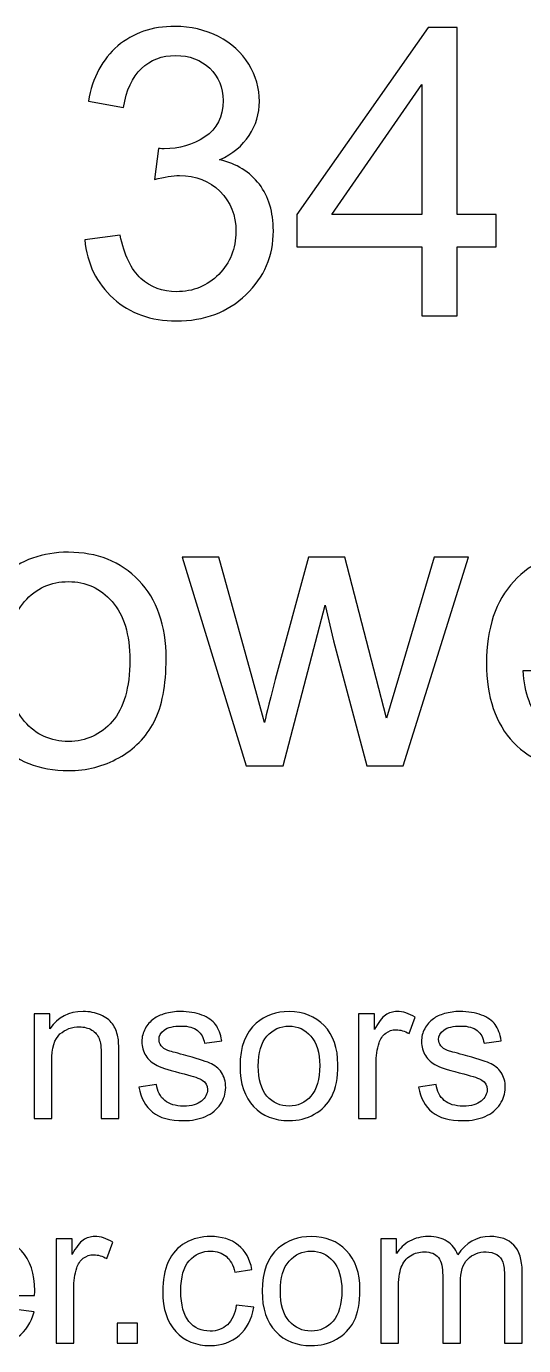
# Model space of a CAD drawing. Header units: inches. Extents: x -3.1 to 14.9, y -9.8 to 5.5.
# Drawn here: x 9.322 to 9.734, y 4.434 to 5.526 of the extents above; entities that cross this region are included whole.
import ezdxf

# ---------------------------------------------------------------- set-up
doc = ezdxf.new("R2010")
doc.units = ezdxf.units.IN
doc.header["$MEASUREMENT"] = 0
doc.layers.add('Layer 1', color=7, linetype='Continuous')

msp = doc.modelspace()

# ---------------------------------------------------------------- linework, layer by layer
at = {"layer": 'Layer 1', "color": 250}
for points, knots in [([(9.3703, 5.3493), (9.3703, 5.3493), (9.3996, 5.3532), (9.3996, 5.3532), (9.3996, 5.3532), (9.403, 5.3366), (9.4087, 5.3246), (9.4168, 5.3173), (9.4168, 5.3173), (9.4249, 5.3099), (9.4347, 5.3063), (9.4463, 5.3063), (9.4463, 5.3063), (9.4601, 5.3063), (9.4718, 5.3111), (9.4813, 5.3206), (9.4813, 5.3206), (9.4907, 5.3302), (9.4955, 5.342), (9.4955, 5.3561), (9.4955, 5.3561), (9.4955, 5.3696), (9.4911, 5.3807), (9.4823, 5.3894), (9.4823, 5.3894), (9.4735, 5.3981), (9.4623, 5.4025), (9.4488, 5.4025), (9.4488, 5.4025), (9.4432, 5.4025), (9.4363, 5.4014), (9.4281, 5.3992), (9.4281, 5.3992), (9.4281, 5.3992), (9.4314, 5.4249), (9.4314, 5.4249), (9.4314, 5.4249), (9.4333, 5.4247), (9.4349, 5.4246), (9.4361, 5.4246), (9.4361, 5.4246), (9.4485, 5.4246), (9.4598, 5.4279), (9.4698, 5.4344), (9.4698, 5.4344), (9.4798, 5.4409), (9.4848, 5.4509), (9.4848, 5.4645), (9.4848, 5.4645), (9.4848, 5.4752), (9.4811, 5.4842), (9.4738, 5.4912), (9.4738, 5.4912), (9.4665, 5.4982), (9.4571, 5.5018), (9.4456, 5.5018), (9.4456, 5.5018), (9.4343, 5.5018), (9.4248, 5.4982), (9.4172, 5.4911), (9.4172, 5.4911), (9.4096, 5.4839), (9.4047, 5.4731), (9.4025, 5.4588), (9.4025, 5.4588), (9.4025, 5.4588), (9.3733, 5.464), (9.3733, 5.464), (9.3733, 5.464), (9.3768, 5.4837), (9.385, 5.4989), (9.3976, 5.5097), (9.3976, 5.5097), (9.4104, 5.5204), (9.4261, 5.5259), (9.445, 5.5259), (9.445, 5.5259), (9.458, 5.5259), (9.47, 5.5231), (9.481, 5.5175), (9.481, 5.5175), (9.4919, 5.5119), (9.5003, 5.5043), (9.5061, 5.4946), (9.5061, 5.4946), (9.5119, 5.4849), (9.5149, 5.4747), (9.5149, 5.4638), (9.5149, 5.4638), (9.5149, 5.4536), (9.5121, 5.4442), (9.5065, 5.4357), (9.5065, 5.4357), (9.501, 5.4272), (9.4928, 5.4205), (9.482, 5.4155), (9.482, 5.4155), (9.4961, 5.4123), (9.507, 5.4055), (9.5149, 5.3952), (9.5149, 5.3952), (9.5226, 5.385), (9.5265, 5.3722), (9.5265, 5.3568), (9.5265, 5.3568), (9.5265, 5.3359), (9.519, 5.3183), (9.5038, 5.3038), (9.5038, 5.3038), (9.4886, 5.2893), (9.4694, 5.2821), (9.4461, 5.2821), (9.4461, 5.2821), (9.4252, 5.2821), (9.4078, 5.2883), (9.394, 5.3008), (9.394, 5.3008), (9.3801, 5.3132), (9.3723, 5.3294), (9.3703, 5.3493)], [0, 0, 0, 0, 0.032258, 0.032258, 0.032258, 0.032258, 0.064516, 0.064516, 0.064516, 0.064516, 0.096774, 0.096774, 0.096774, 0.096774, 0.129032, 0.129032, 0.129032, 0.129032, 0.16129, 0.16129, 0.16129, 0.16129, 0.193548, 0.193548, 0.193548, 0.193548, 0.225806, 0.225806, 0.225806, 0.225806, 0.258065, 0.258065, 0.258065, 0.258065, 0.290323, 0.290323, 0.290323, 0.290323, 0.322581, 0.322581, 0.322581, 0.322581, 0.354839, 0.354839, 0.354839, 0.354839, 0.387097, 0.387097, 0.387097, 0.387097, 0.419355, 0.419355, 0.419355, 0.419355, 0.451613, 0.451613, 0.451613, 0.451613, 0.483871, 0.483871, 0.483871, 0.483871, 0.516129, 0.516129, 0.516129, 0.516129, 0.548387, 0.548387, 0.548387, 0.548387, 0.580645, 0.580645, 0.580645, 0.580645, 0.612903, 0.612903, 0.612903, 0.612903, 0.645161, 0.645161, 0.645161, 0.645161, 0.677419, 0.677419, 0.677419, 0.677419, 0.709677, 0.709677, 0.709677, 0.709677, 0.741935, 0.741935, 0.741935, 0.741935, 0.774194, 0.774194, 0.774194, 0.774194, 0.806452, 0.806452, 0.806452, 0.806452, 0.83871, 0.83871, 0.83871, 0.83871, 0.870968, 0.870968, 0.870968, 0.870968, 0.903226, 0.903226, 0.903226, 0.903226, 0.935484, 0.935484, 0.935484, 0.935484, 1, 1, 1, 1]), ([(9.6494, 5.2863), (9.6494, 5.2863), (9.6494, 5.3434), (9.6494, 5.3434), (9.6494, 5.3434), (9.6494, 5.3434), (9.5459, 5.3434), (9.5459, 5.3434), (9.5459, 5.3434), (9.5459, 5.3434), (9.5459, 5.3703), (9.5459, 5.3703), (9.5459, 5.3703), (9.5459, 5.3703), (9.6548, 5.5249), (9.6548, 5.5249), (9.6548, 5.5249), (9.6548, 5.5249), (9.6788, 5.5249), (9.6788, 5.5249), (9.6788, 5.5249), (9.6788, 5.5249), (9.6788, 5.3703), (9.6788, 5.3703), (9.6788, 5.3703), (9.6788, 5.3703), (9.711, 5.3703), (9.711, 5.3703), (9.711, 5.3703), (9.711, 5.3703), (9.711, 5.3434), (9.711, 5.3434), (9.711, 5.3434), (9.711, 5.3434), (9.6788, 5.3434), (9.6788, 5.3434), (9.6788, 5.3434), (9.6788, 5.3434), (9.6788, 5.2863), (9.6788, 5.2863), (9.6788, 5.2863), (9.6788, 5.2863), (9.6494, 5.2863), (9.6494, 5.2863)], [0, 0, 0, 0, 0.083333, 0.083333, 0.083333, 0.083333, 0.166667, 0.166667, 0.166667, 0.166667, 0.25, 0.25, 0.25, 0.25, 0.333333, 0.333333, 0.333333, 0.333333, 0.416667, 0.416667, 0.416667, 0.416667, 0.5, 0.5, 0.5, 0.5, 0.583333, 0.583333, 0.583333, 0.583333, 0.666667, 0.666667, 0.666667, 0.666667, 0.75, 0.75, 0.75, 0.75, 0.833333, 0.833333, 0.833333, 0.833333, 1, 1, 1, 1]), ([(9.6494, 5.3703), (9.6494, 5.3703), (9.6494, 5.4778), (9.6494, 5.4778), (9.6494, 5.4778), (9.6494, 5.4778), (9.5748, 5.3703), (9.5748, 5.3703), (9.5748, 5.3703), (9.5748, 5.3703), (9.6494, 5.3703), (9.6494, 5.3703)], [0, 0, 0, 0, 0.25, 0.25, 0.25, 0.25, 0.5, 0.5, 0.5, 0.5, 1, 1, 1, 1]), ([(9.2758, 5.0003), (9.2758, 5.0323), (9.2846, 5.0561), (9.3025, 5.0714), (9.3025, 5.0714), (9.3173, 5.0842), (9.3354, 5.0907), (9.3568, 5.0907), (9.3568, 5.0907), (9.3806, 5.0907), (9.4, 5.0829), (9.4151, 5.0673), (9.4151, 5.0673), (9.4302, 5.0517), (9.4377, 5.0302), (9.4377, 5.0028), (9.4377, 5.0028), (9.4377, 4.9805), (9.4344, 4.963), (9.4277, 4.9503), (9.4277, 4.9503), (9.421, 4.9375), (9.4113, 4.9276), (9.3986, 4.9206), (9.3986, 4.9206), (9.3858, 4.9135), (9.3719, 4.91), (9.3568, 4.91), (9.3568, 4.91), (9.3326, 4.91), (9.3131, 4.9177), (9.2981, 4.9333), (9.2981, 4.9333), (9.2832, 4.9488), (9.2758, 4.9711), (9.2758, 5.0003)], [0, 0, 0, 0, 0.1, 0.1, 0.1, 0.1, 0.2, 0.2, 0.2, 0.2, 0.3, 0.3, 0.3, 0.3, 0.4, 0.4, 0.4, 0.4, 0.5, 0.5, 0.5, 0.5, 0.6, 0.6, 0.6, 0.6, 0.7, 0.7, 0.7, 0.7, 0.8, 0.8, 0.8, 0.8, 1, 1, 1, 1]), ([(9.8311, 4.9696), (9.8311, 4.9696), (9.8614, 4.9658), (9.8614, 4.9658), (9.8614, 4.9658), (9.8566, 4.9481), (9.8478, 4.9344), (9.8349, 4.9246), (9.8349, 4.9246), (9.8219, 4.9149), (9.8054, 4.91), (9.7854, 4.91), (9.7854, 4.91), (9.7601, 4.91), (9.74, 4.9178), (9.7253, 4.9333), (9.7253, 4.9333), (9.7104, 4.9489), (9.703, 4.9707), (9.703, 4.9988), (9.703, 4.9988), (9.703, 5.0279), (9.7105, 5.0505), (9.7255, 5.0666), (9.7255, 5.0666), (9.7405, 5.0826), (9.7599, 5.0907), (9.7838, 5.0907), (9.7838, 5.0907), (9.8069, 5.0907), (9.8258, 5.0828), (9.8404, 5.0671), (9.8404, 5.0671), (9.855, 5.0513), (9.8624, 5.0292), (9.8624, 5.0007), (9.8624, 5.0007), (9.8624, 4.9989), (9.8623, 4.9963), (9.8622, 4.9928), (9.8622, 4.9928), (9.8622, 4.9928), (9.7333, 4.9928), (9.7333, 4.9928), (9.7333, 4.9928), (9.7344, 4.9738), (9.7398, 4.9593), (9.7494, 4.9492), (9.7494, 4.9492), (9.7591, 4.9391), (9.7711, 4.9341), (9.7855, 4.9341), (9.7855, 4.9341), (9.7963, 4.9341), (9.8054, 4.9369), (9.813, 4.9426), (9.813, 4.9426), (9.8207, 4.9482), (9.8267, 4.9572), (9.8311, 4.9696)], [0, 0, 0, 0, 0.0625, 0.0625, 0.0625, 0.0625, 0.125, 0.125, 0.125, 0.125, 0.1875, 0.1875, 0.1875, 0.1875, 0.25, 0.25, 0.25, 0.25, 0.3125, 0.3125, 0.3125, 0.3125, 0.375, 0.375, 0.375, 0.375, 0.4375, 0.4375, 0.4375, 0.4375, 0.5, 0.5, 0.5, 0.5, 0.5625, 0.5625, 0.5625, 0.5625, 0.625, 0.625, 0.625, 0.625, 0.6875, 0.6875, 0.6875, 0.6875, 0.75, 0.75, 0.75, 0.75, 0.8125, 0.8125, 0.8125, 0.8125, 0.875, 0.875, 0.875, 0.875, 1, 1, 1, 1]), ([(9.504, 4.9139), (9.504, 4.9139), (9.4511, 5.0867), (9.4511, 5.0867), (9.4511, 5.0867), (9.4511, 5.0867), (9.4814, 5.0867), (9.4814, 5.0867), (9.4814, 5.0867), (9.4814, 5.0867), (9.5089, 4.9869), (9.5089, 4.9869), (9.5089, 4.9869), (9.5089, 4.9869), (9.5191, 4.9498), (9.5191, 4.9498), (9.5191, 4.9498), (9.5195, 4.9517), (9.5225, 4.9636), (9.528, 4.9855), (9.528, 4.9855), (9.528, 4.9855), (9.5555, 5.0867), (9.5555, 5.0867), (9.5555, 5.0867), (9.5555, 5.0867), (9.5856, 5.0867), (9.5856, 5.0867), (9.5856, 5.0867), (9.5856, 5.0867), (9.6115, 4.9865), (9.6115, 4.9865), (9.6115, 4.9865), (9.6115, 4.9865), (9.6202, 4.9534), (9.6202, 4.9534), (9.6202, 4.9534), (9.6202, 4.9534), (9.6301, 4.9868), (9.6301, 4.9868), (9.6301, 4.9868), (9.6301, 4.9868), (9.6597, 5.0867), (9.6597, 5.0867), (9.6597, 5.0867), (9.6597, 5.0867), (9.6882, 5.0867), (9.6882, 5.0867), (9.6882, 5.0867), (9.6882, 5.0867), (9.6341, 4.9139), (9.6341, 4.9139), (9.6341, 4.9139), (9.6341, 4.9139), (9.6038, 4.9139), (9.6038, 4.9139), (9.6038, 4.9139), (9.6038, 4.9139), (9.5763, 5.0174), (9.5763, 5.0174), (9.5763, 5.0174), (9.5763, 5.0174), (9.5695, 5.0469), (9.5695, 5.0469), (9.5695, 5.0469), (9.5695, 5.0469), (9.5346, 4.9139), (9.5346, 4.9139), (9.5346, 4.9139), (9.5346, 4.9139), (9.504, 4.9139), (9.504, 4.9139)], [0, 0, 0, 0, 0.052632, 0.052632, 0.052632, 0.052632, 0.105263, 0.105263, 0.105263, 0.105263, 0.157895, 0.157895, 0.157895, 0.157895, 0.210526, 0.210526, 0.210526, 0.210526, 0.263158, 0.263158, 0.263158, 0.263158, 0.315789, 0.315789, 0.315789, 0.315789, 0.368421, 0.368421, 0.368421, 0.368421, 0.421053, 0.421053, 0.421053, 0.421053, 0.473684, 0.473684, 0.473684, 0.473684, 0.526316, 0.526316, 0.526316, 0.526316, 0.578947, 0.578947, 0.578947, 0.578947, 0.631579, 0.631579, 0.631579, 0.631579, 0.684211, 0.684211, 0.684211, 0.684211, 0.736842, 0.736842, 0.736842, 0.736842, 0.789474, 0.789474, 0.789474, 0.789474, 0.842105, 0.842105, 0.842105, 0.842105, 0.894737, 0.894737, 0.894737, 0.894737, 1, 1, 1, 1]), ([(9.3059, 5.0003), (9.3059, 4.9782), (9.3107, 4.9616), (9.3204, 4.9506), (9.3204, 4.9506), (9.33, 4.9396), (9.3422, 4.9341), (9.3568, 4.9341), (9.3568, 4.9341), (9.3714, 4.9341), (9.3835, 4.9396), (9.3931, 4.9507), (9.3931, 4.9507), (9.4028, 4.9617), (9.4076, 4.9786), (9.4076, 5.0013), (9.4076, 5.0013), (9.4076, 5.0227), (9.4028, 5.0389), (9.393, 5.0499), (9.393, 5.0499), (9.3833, 5.0609), (9.3713, 5.0664), (9.3568, 5.0664), (9.3568, 5.0664), (9.3422, 5.0664), (9.33, 5.0609), (9.3204, 5.0499), (9.3204, 5.0499), (9.3107, 5.039), (9.3059, 5.0224), (9.3059, 5.0003)], [0, 0, 0, 0, 0.111111, 0.111111, 0.111111, 0.111111, 0.222222, 0.222222, 0.222222, 0.222222, 0.333333, 0.333333, 0.333333, 0.333333, 0.444444, 0.444444, 0.444444, 0.444444, 0.555556, 0.555556, 0.555556, 0.555556, 0.666667, 0.666667, 0.666667, 0.666667, 0.777778, 0.777778, 0.777778, 0.777778, 1, 1, 1, 1]), ([(9.3284, 4.6222), (9.3284, 4.6222), (9.3284, 4.7087), (9.3284, 4.7087), (9.3284, 4.7087), (9.3284, 4.7087), (9.3415, 4.7087), (9.3415, 4.7087), (9.3415, 4.7087), (9.3415, 4.7087), (9.3415, 4.6964), (9.3415, 4.6964), (9.3415, 4.6964), (9.3479, 4.7059), (9.3571, 4.7106), (9.369, 4.7106), (9.369, 4.7106), (9.3743, 4.7106), (9.379, 4.7097), (9.3834, 4.7078), (9.3834, 4.7078), (9.3878, 4.7059), (9.391, 4.7035), (9.3932, 4.7004), (9.3932, 4.7004), (9.3954, 4.6974), (9.3969, 4.6938), (9.3978, 4.6896), (9.3978, 4.6896), (9.3983, 4.6869), (9.3986, 4.6822), (9.3986, 4.6754), (9.3986, 4.6754), (9.3986, 4.6754), (9.3986, 4.6222), (9.3986, 4.6222), (9.3986, 4.6222), (9.3986, 4.6222), (9.3839, 4.6222), (9.3839, 4.6222), (9.3839, 4.6222), (9.3839, 4.6222), (9.3839, 4.6748), (9.3839, 4.6748), (9.3839, 4.6748), (9.3839, 4.6808), (9.3834, 4.6852), (9.3822, 4.6882), (9.3822, 4.6882), (9.3811, 4.6912), (9.3791, 4.6935), (9.3762, 4.6953), (9.3762, 4.6953), (9.3733, 4.697), (9.3699, 4.6979), (9.366, 4.6979), (9.366, 4.6979), (9.3597, 4.6979), (9.3544, 4.6959), (9.3498, 4.692), (9.3498, 4.692), (9.3453, 4.688), (9.343, 4.6805), (9.343, 4.6694), (9.343, 4.6694), (9.343, 4.6694), (9.343, 4.6222), (9.343, 4.6222), (9.343, 4.6222), (9.343, 4.6222), (9.3284, 4.6222), (9.3284, 4.6222)], [0, 0, 0, 0, 0.052632, 0.052632, 0.052632, 0.052632, 0.105263, 0.105263, 0.105263, 0.105263, 0.157895, 0.157895, 0.157895, 0.157895, 0.210526, 0.210526, 0.210526, 0.210526, 0.263158, 0.263158, 0.263158, 0.263158, 0.315789, 0.315789, 0.315789, 0.315789, 0.368421, 0.368421, 0.368421, 0.368421, 0.421053, 0.421053, 0.421053, 0.421053, 0.473684, 0.473684, 0.473684, 0.473684, 0.526316, 0.526316, 0.526316, 0.526316, 0.578947, 0.578947, 0.578947, 0.578947, 0.631579, 0.631579, 0.631579, 0.631579, 0.684211, 0.684211, 0.684211, 0.684211, 0.736842, 0.736842, 0.736842, 0.736842, 0.789474, 0.789474, 0.789474, 0.789474, 0.842105, 0.842105, 0.842105, 0.842105, 0.894737, 0.894737, 0.894737, 0.894737, 1, 1, 1, 1]), ([(9.4152, 4.6481), (9.4152, 4.6481), (9.4297, 4.6503), (9.4297, 4.6503), (9.4297, 4.6503), (9.4305, 4.6445), (9.4328, 4.6401), (9.4365, 4.637), (9.4365, 4.637), (9.4402, 4.6339), (9.4454, 4.6323), (9.4521, 4.6323), (9.4521, 4.6323), (9.4588, 4.6323), (9.4638, 4.6337), (9.467, 4.6364), (9.467, 4.6364), (9.4703, 4.6392), (9.4719, 4.6424), (9.4719, 4.6461), (9.4719, 4.6461), (9.4719, 4.6494), (9.4705, 4.652), (9.4676, 4.6539), (9.4676, 4.6539), (9.4656, 4.6552), (9.4606, 4.6569), (9.4526, 4.6589), (9.4526, 4.6589), (9.4419, 4.6616), (9.4344, 4.6639), (9.4303, 4.6659), (9.4303, 4.6659), (9.4262, 4.6679), (9.423, 4.6706), (9.4209, 4.6741), (9.4209, 4.6741), (9.4187, 4.6776), (9.4176, 4.6815), (9.4176, 4.6857), (9.4176, 4.6857), (9.4176, 4.6896), (9.4185, 4.6931), (9.4203, 4.6964), (9.4203, 4.6964), (9.422, 4.6997), (9.4245, 4.7024), (9.4275, 4.7046), (9.4275, 4.7046), (9.4298, 4.7063), (9.4329, 4.7077), (9.4368, 4.7089), (9.4368, 4.7089), (9.4407, 4.71), (9.445, 4.7106), (9.4495, 4.7106), (9.4495, 4.7106), (9.4562, 4.7106), (9.4622, 4.7096), (9.4673, 4.7077), (9.4673, 4.7077), (9.4725, 4.7057), (9.4762, 4.7031), (9.4787, 4.6998), (9.4787, 4.6998), (9.4811, 4.6964), (9.4828, 4.692), (9.4837, 4.6864), (9.4837, 4.6864), (9.4837, 4.6864), (9.4694, 4.6844), (9.4694, 4.6844), (9.4694, 4.6844), (9.4687, 4.6889), (9.4669, 4.6923), (9.4637, 4.6948), (9.4637, 4.6948), (9.4606, 4.6973), (9.4562, 4.6986), (9.4505, 4.6986), (9.4505, 4.6986), (9.4438, 4.6986), (9.439, 4.6975), (9.4361, 4.6952), (9.4361, 4.6952), (9.4332, 4.693), (9.4318, 4.6904), (9.4318, 4.6874), (9.4318, 4.6874), (9.4318, 4.6855), (9.4324, 4.6838), (9.4336, 4.6823), (9.4336, 4.6823), (9.4348, 4.6807), (9.4367, 4.6794), (9.4392, 4.6784), (9.4392, 4.6784), (9.4407, 4.6779), (9.445, 4.6766), (9.4522, 4.6747), (9.4522, 4.6747), (9.4625, 4.6719), (9.4697, 4.6696), (9.4738, 4.6679), (9.4738, 4.6679), (9.4779, 4.6661), (9.4812, 4.6635), (9.4835, 4.6602), (9.4835, 4.6602), (9.4858, 4.6568), (9.487, 4.6526), (9.487, 4.6476), (9.487, 4.6476), (9.487, 4.6427), (9.4855, 4.6382), (9.4827, 4.6338), (9.4827, 4.6338), (9.4799, 4.6295), (9.4757, 4.6262), (9.4704, 4.6238), (9.4704, 4.6238), (9.465, 4.6215), (9.4589, 4.6203), (9.4522, 4.6203), (9.4522, 4.6203), (9.4409, 4.6203), (9.4324, 4.6226), (9.4265, 4.6273), (9.4265, 4.6273), (9.4206, 4.632), (9.4168, 4.6389), (9.4152, 4.6481)], [0, 0, 0, 0, 0.029412, 0.029412, 0.029412, 0.029412, 0.058824, 0.058824, 0.058824, 0.058824, 0.088235, 0.088235, 0.088235, 0.088235, 0.117647, 0.117647, 0.117647, 0.117647, 0.147059, 0.147059, 0.147059, 0.147059, 0.176471, 0.176471, 0.176471, 0.176471, 0.205882, 0.205882, 0.205882, 0.205882, 0.235294, 0.235294, 0.235294, 0.235294, 0.264706, 0.264706, 0.264706, 0.264706, 0.294118, 0.294118, 0.294118, 0.294118, 0.323529, 0.323529, 0.323529, 0.323529, 0.352941, 0.352941, 0.352941, 0.352941, 0.382353, 0.382353, 0.382353, 0.382353, 0.411765, 0.411765, 0.411765, 0.411765, 0.441176, 0.441176, 0.441176, 0.441176, 0.470588, 0.470588, 0.470588, 0.470588, 0.5, 0.5, 0.5, 0.5, 0.529412, 0.529412, 0.529412, 0.529412, 0.558824, 0.558824, 0.558824, 0.558824, 0.588235, 0.588235, 0.588235, 0.588235, 0.617647, 0.617647, 0.617647, 0.617647, 0.647059, 0.647059, 0.647059, 0.647059, 0.676471, 0.676471, 0.676471, 0.676471, 0.705882, 0.705882, 0.705882, 0.705882, 0.735294, 0.735294, 0.735294, 0.735294, 0.764706, 0.764706, 0.764706, 0.764706, 0.794118, 0.794118, 0.794118, 0.794118, 0.823529, 0.823529, 0.823529, 0.823529, 0.852941, 0.852941, 0.852941, 0.852941, 0.882353, 0.882353, 0.882353, 0.882353, 0.911765, 0.911765, 0.911765, 0.911765, 0.941176, 0.941176, 0.941176, 0.941176, 1, 1, 1, 1]), ([(9.4989, 4.6655), (9.4989, 4.6815), (9.5034, 4.6933), (9.5123, 4.701), (9.5123, 4.701), (9.5197, 4.7074), (9.5288, 4.7106), (9.5395, 4.7106), (9.5395, 4.7106), (9.5514, 4.7106), (9.5611, 4.7067), (9.5686, 4.6989), (9.5686, 4.6989), (9.5762, 4.6912), (9.5799, 4.6804), (9.5799, 4.6667), (9.5799, 4.6667), (9.5799, 4.6556), (9.5782, 4.6468), (9.5749, 4.6404), (9.5749, 4.6404), (9.5716, 4.6341), (9.5667, 4.6291), (9.5604, 4.6256), (9.5604, 4.6256), (9.554, 4.6221), (9.547, 4.6203), (9.5395, 4.6203), (9.5395, 4.6203), (9.5274, 4.6203), (9.5176, 4.6242), (9.5101, 4.6319), (9.5101, 4.6319), (9.5027, 4.6397), (9.4989, 4.6509), (9.4989, 4.6655)], [0, 0, 0, 0, 0.1, 0.1, 0.1, 0.1, 0.2, 0.2, 0.2, 0.2, 0.3, 0.3, 0.3, 0.3, 0.4, 0.4, 0.4, 0.4, 0.5, 0.5, 0.5, 0.5, 0.6, 0.6, 0.6, 0.6, 0.7, 0.7, 0.7, 0.7, 0.8, 0.8, 0.8, 0.8, 1, 1, 1, 1]), ([(9.5969, 4.6222), (9.5969, 4.6222), (9.5969, 4.7087), (9.5969, 4.7087), (9.5969, 4.7087), (9.5969, 4.7087), (9.6101, 4.7087), (9.6101, 4.7087), (9.6101, 4.7087), (9.6101, 4.7087), (9.6101, 4.6956), (9.6101, 4.6956), (9.6101, 4.6956), (9.6135, 4.7017), (9.6166, 4.7057), (9.6194, 4.7077), (9.6194, 4.7077), (9.6223, 4.7096), (9.6254, 4.7106), (9.6288, 4.7106), (9.6288, 4.7106), (9.6338, 4.7106), (9.6388, 4.709), (9.6439, 4.7059), (9.6439, 4.7059), (9.6439, 4.7059), (9.6388, 4.6923), (9.6388, 4.6923), (9.6388, 4.6923), (9.6353, 4.6944), (9.6317, 4.6955), (9.6281, 4.6955), (9.6281, 4.6955), (9.6249, 4.6955), (9.622, 4.6945), (9.6195, 4.6926), (9.6195, 4.6926), (9.6169, 4.6907), (9.6151, 4.688), (9.614, 4.6846), (9.614, 4.6846), (9.6124, 4.6794), (9.6116, 4.6737), (9.6116, 4.6675), (9.6116, 4.6675), (9.6116, 4.6675), (9.6116, 4.6222), (9.6116, 4.6222), (9.6116, 4.6222), (9.6116, 4.6222), (9.5969, 4.6222), (9.5969, 4.6222)], [0, 0, 0, 0, 0.071429, 0.071429, 0.071429, 0.071429, 0.142857, 0.142857, 0.142857, 0.142857, 0.214286, 0.214286, 0.214286, 0.214286, 0.285714, 0.285714, 0.285714, 0.285714, 0.357143, 0.357143, 0.357143, 0.357143, 0.428571, 0.428571, 0.428571, 0.428571, 0.5, 0.5, 0.5, 0.5, 0.571429, 0.571429, 0.571429, 0.571429, 0.642857, 0.642857, 0.642857, 0.642857, 0.714286, 0.714286, 0.714286, 0.714286, 0.785714, 0.785714, 0.785714, 0.785714, 0.857143, 0.857143, 0.857143, 0.857143, 1, 1, 1, 1]), ([(9.6467, 4.6481), (9.6467, 4.6481), (9.6612, 4.6503), (9.6612, 4.6503), (9.6612, 4.6503), (9.662, 4.6445), (9.6643, 4.6401), (9.668, 4.637), (9.668, 4.637), (9.6717, 4.6339), (9.6769, 4.6323), (9.6836, 4.6323), (9.6836, 4.6323), (9.6903, 4.6323), (9.6953, 4.6337), (9.6986, 4.6364), (9.6986, 4.6364), (9.7018, 4.6392), (9.7035, 4.6424), (9.7035, 4.6461), (9.7035, 4.6461), (9.7035, 4.6494), (9.702, 4.652), (9.6991, 4.6539), (9.6991, 4.6539), (9.6971, 4.6552), (9.6921, 4.6569), (9.6842, 4.6589), (9.6842, 4.6589), (9.6734, 4.6616), (9.666, 4.6639), (9.6618, 4.6659), (9.6618, 4.6659), (9.6577, 4.6679), (9.6545, 4.6706), (9.6524, 4.6741), (9.6524, 4.6741), (9.6502, 4.6776), (9.6492, 4.6815), (9.6492, 4.6857), (9.6492, 4.6857), (9.6492, 4.6896), (9.65, 4.6931), (9.6518, 4.6964), (9.6518, 4.6964), (9.6536, 4.6997), (9.656, 4.7024), (9.659, 4.7046), (9.659, 4.7046), (9.6613, 4.7063), (9.6644, 4.7077), (9.6683, 4.7089), (9.6683, 4.7089), (9.6723, 4.71), (9.6765, 4.7106), (9.681, 4.7106), (9.681, 4.7106), (9.6878, 4.7106), (9.6937, 4.7096), (9.6989, 4.7077), (9.6989, 4.7077), (9.704, 4.7057), (9.7078, 4.7031), (9.7102, 4.6998), (9.7102, 4.6998), (9.7127, 4.6964), (9.7143, 4.692), (9.7152, 4.6864), (9.7152, 4.6864), (9.7152, 4.6864), (9.7009, 4.6844), (9.7009, 4.6844), (9.7009, 4.6844), (9.7003, 4.6889), (9.6984, 4.6923), (9.6953, 4.6948), (9.6953, 4.6948), (9.6922, 4.6973), (9.6877, 4.6986), (9.682, 4.6986), (9.682, 4.6986), (9.6753, 4.6986), (9.6705, 4.6975), (9.6677, 4.6952), (9.6677, 4.6952), (9.6648, 4.693), (9.6633, 4.6904), (9.6633, 4.6874), (9.6633, 4.6874), (9.6633, 4.6855), (9.6639, 4.6838), (9.6651, 4.6823), (9.6651, 4.6823), (9.6663, 4.6807), (9.6682, 4.6794), (9.6707, 4.6784), (9.6707, 4.6784), (9.6722, 4.6779), (9.6765, 4.6766), (9.6837, 4.6747), (9.6837, 4.6747), (9.694, 4.6719), (9.7013, 4.6696), (9.7054, 4.6679), (9.7054, 4.6679), (9.7095, 4.6661), (9.7127, 4.6635), (9.715, 4.6602), (9.715, 4.6602), (9.7174, 4.6568), (9.7185, 4.6526), (9.7185, 4.6476), (9.7185, 4.6476), (9.7185, 4.6427), (9.7171, 4.6382), (9.7142, 4.6338), (9.7142, 4.6338), (9.7114, 4.6295), (9.7073, 4.6262), (9.7019, 4.6238), (9.7019, 4.6238), (9.6965, 4.6215), (9.6905, 4.6203), (9.6837, 4.6203), (9.6837, 4.6203), (9.6724, 4.6203), (9.6639, 4.6226), (9.658, 4.6273), (9.658, 4.6273), (9.6521, 4.632), (9.6484, 4.6389), (9.6467, 4.6481)], [0, 0, 0, 0, 0.029412, 0.029412, 0.029412, 0.029412, 0.058824, 0.058824, 0.058824, 0.058824, 0.088235, 0.088235, 0.088235, 0.088235, 0.117647, 0.117647, 0.117647, 0.117647, 0.147059, 0.147059, 0.147059, 0.147059, 0.176471, 0.176471, 0.176471, 0.176471, 0.205882, 0.205882, 0.205882, 0.205882, 0.235294, 0.235294, 0.235294, 0.235294, 0.264706, 0.264706, 0.264706, 0.264706, 0.294118, 0.294118, 0.294118, 0.294118, 0.323529, 0.323529, 0.323529, 0.323529, 0.352941, 0.352941, 0.352941, 0.352941, 0.382353, 0.382353, 0.382353, 0.382353, 0.411765, 0.411765, 0.411765, 0.411765, 0.441176, 0.441176, 0.441176, 0.441176, 0.470588, 0.470588, 0.470588, 0.470588, 0.5, 0.5, 0.5, 0.5, 0.529412, 0.529412, 0.529412, 0.529412, 0.558824, 0.558824, 0.558824, 0.558824, 0.588235, 0.588235, 0.588235, 0.588235, 0.617647, 0.617647, 0.617647, 0.617647, 0.647059, 0.647059, 0.647059, 0.647059, 0.676471, 0.676471, 0.676471, 0.676471, 0.705882, 0.705882, 0.705882, 0.705882, 0.735294, 0.735294, 0.735294, 0.735294, 0.764706, 0.764706, 0.764706, 0.764706, 0.794118, 0.794118, 0.794118, 0.794118, 0.823529, 0.823529, 0.823529, 0.823529, 0.852941, 0.852941, 0.852941, 0.852941, 0.882353, 0.882353, 0.882353, 0.882353, 0.911765, 0.911765, 0.911765, 0.911765, 0.941176, 0.941176, 0.941176, 0.941176, 1, 1, 1, 1]), ([(9.514, 4.6655), (9.514, 4.6544), (9.5164, 4.6461), (9.5212, 4.6406), (9.5212, 4.6406), (9.5261, 4.6351), (9.5322, 4.6323), (9.5395, 4.6323), (9.5395, 4.6323), (9.5467, 4.6323), (9.5528, 4.6351), (9.5576, 4.6406), (9.5576, 4.6406), (9.5624, 4.6462), (9.5649, 4.6546), (9.5649, 4.6659), (9.5649, 4.6659), (9.5649, 4.6766), (9.5624, 4.6847), (9.5576, 4.6902), (9.5576, 4.6902), (9.5527, 4.6957), (9.5467, 4.6985), (9.5395, 4.6985), (9.5395, 4.6985), (9.5322, 4.6985), (9.5261, 4.6957), (9.5212, 4.6903), (9.5212, 4.6903), (9.5164, 4.6848), (9.514, 4.6765), (9.514, 4.6655)], [0, 0, 0, 0, 0.111111, 0.111111, 0.111111, 0.111111, 0.222222, 0.222222, 0.222222, 0.222222, 0.333333, 0.333333, 0.333333, 0.333333, 0.444444, 0.444444, 0.444444, 0.444444, 0.555556, 0.555556, 0.555556, 0.555556, 0.666667, 0.666667, 0.666667, 0.666667, 0.777778, 0.777778, 0.777778, 0.777778, 1, 1, 1, 1]), ([(9.3132, 4.4639), (9.3132, 4.4639), (9.3284, 4.462), (9.3284, 4.462), (9.3284, 4.462), (9.326, 4.4532), (9.3216, 4.4463), (9.3151, 4.4414), (9.3151, 4.4414), (9.3086, 4.4366), (9.3004, 4.4341), (9.2904, 4.4341), (9.2904, 4.4341), (9.2777, 4.4341), (9.2677, 4.438), (9.2603, 4.4458), (9.2603, 4.4458), (9.2529, 4.4536), (9.2492, 4.4645), (9.2492, 4.4785), (9.2492, 4.4785), (9.2492, 4.4931), (9.2529, 4.5044), (9.2604, 4.5124), (9.2604, 4.5124), (9.2679, 4.5204), (9.2776, 4.5244), (9.2896, 4.5244), (9.2896, 4.5244), (9.3011, 4.5244), (9.3106, 4.5205), (9.3179, 4.5126), (9.3179, 4.5126), (9.3252, 4.5048), (9.3289, 4.4937), (9.3289, 4.4794), (9.3289, 4.4794), (9.3289, 4.4786), (9.3288, 4.4772), (9.3288, 4.4755), (9.3288, 4.4755), (9.3288, 4.4755), (9.2643, 4.4755), (9.2643, 4.4755), (9.2643, 4.4755), (9.2649, 4.466), (9.2676, 4.4587), (9.2724, 4.4537), (9.2724, 4.4537), (9.2772, 4.4487), (9.2832, 4.4461), (9.2904, 4.4461), (9.2904, 4.4461), (9.2958, 4.4461), (9.3004, 4.4476), (9.3042, 4.4504), (9.3042, 4.4504), (9.308, 4.4532), (9.311, 4.4577), (9.3132, 4.4639)], [0, 0, 0, 0, 0.0625, 0.0625, 0.0625, 0.0625, 0.125, 0.125, 0.125, 0.125, 0.1875, 0.1875, 0.1875, 0.1875, 0.25, 0.25, 0.25, 0.25, 0.3125, 0.3125, 0.3125, 0.3125, 0.375, 0.375, 0.375, 0.375, 0.4375, 0.4375, 0.4375, 0.4375, 0.5, 0.5, 0.5, 0.5, 0.5625, 0.5625, 0.5625, 0.5625, 0.625, 0.625, 0.625, 0.625, 0.6875, 0.6875, 0.6875, 0.6875, 0.75, 0.75, 0.75, 0.75, 0.8125, 0.8125, 0.8125, 0.8125, 0.875, 0.875, 0.875, 0.875, 1, 1, 1, 1]), ([(9.3466, 4.4361), (9.3466, 4.4361), (9.3466, 4.5225), (9.3466, 4.5225), (9.3466, 4.5225), (9.3466, 4.5225), (9.3598, 4.5225), (9.3598, 4.5225), (9.3598, 4.5225), (9.3598, 4.5225), (9.3598, 4.5094), (9.3598, 4.5094), (9.3598, 4.5094), (9.3631, 4.5155), (9.3662, 4.5196), (9.3691, 4.5215), (9.3691, 4.5215), (9.3719, 4.5234), (9.3751, 4.5244), (9.3785, 4.5244), (9.3785, 4.5244), (9.3834, 4.5244), (9.3884, 4.5229), (9.3935, 4.5197), (9.3935, 4.5197), (9.3935, 4.5197), (9.3885, 4.5061), (9.3885, 4.5061), (9.3885, 4.5061), (9.3849, 4.5082), (9.3814, 4.5093), (9.3778, 4.5093), (9.3778, 4.5093), (9.3745, 4.5093), (9.3717, 4.5083), (9.3691, 4.5064), (9.3691, 4.5064), (9.3666, 4.5045), (9.3648, 4.5018), (9.3637, 4.4984), (9.3637, 4.4984), (9.3621, 4.4932), (9.3612, 4.4875), (9.3612, 4.4813), (9.3612, 4.4813), (9.3612, 4.4813), (9.3612, 4.4361), (9.3612, 4.4361), (9.3612, 4.4361), (9.3612, 4.4361), (9.3466, 4.4361), (9.3466, 4.4361)], [0, 0, 0, 0, 0.071429, 0.071429, 0.071429, 0.071429, 0.142857, 0.142857, 0.142857, 0.142857, 0.214286, 0.214286, 0.214286, 0.214286, 0.285714, 0.285714, 0.285714, 0.285714, 0.357143, 0.357143, 0.357143, 0.357143, 0.428571, 0.428571, 0.428571, 0.428571, 0.5, 0.5, 0.5, 0.5, 0.571429, 0.571429, 0.571429, 0.571429, 0.642857, 0.642857, 0.642857, 0.642857, 0.714286, 0.714286, 0.714286, 0.714286, 0.785714, 0.785714, 0.785714, 0.785714, 0.857143, 0.857143, 0.857143, 0.857143, 1, 1, 1, 1]), ([(9.4958, 4.4677), (9.4958, 4.4677), (9.5102, 4.4658), (9.5102, 4.4658), (9.5102, 4.4658), (9.5086, 4.4559), (9.5046, 4.4481), (9.4981, 4.4425), (9.4981, 4.4425), (9.4916, 4.4369), (9.4836, 4.4341), (9.4742, 4.4341), (9.4742, 4.4341), (9.4624, 4.4341), (9.4529, 4.438), (9.4457, 4.4457), (9.4457, 4.4457), (9.4385, 4.4534), (9.4349, 4.4645), (9.4349, 4.4789), (9.4349, 4.4789), (9.4349, 4.4883), (9.4364, 4.4964), (9.4395, 4.5034), (9.4395, 4.5034), (9.4426, 4.5104), (9.4473, 4.5157), (9.4537, 4.5192), (9.4537, 4.5192), (9.46, 4.5227), (9.4669, 4.5244), (9.4743, 4.5244), (9.4743, 4.5244), (9.4837, 4.5244), (9.4914, 4.5221), (9.4973, 4.5173), (9.4973, 4.5173), (9.5033, 4.5126), (9.5071, 4.5058), (9.5088, 4.4971), (9.5088, 4.4971), (9.5088, 4.4971), (9.4946, 4.4949), (9.4946, 4.4949), (9.4946, 4.4949), (9.4932, 4.5007), (9.4908, 4.5051), (9.4874, 4.508), (9.4874, 4.508), (9.4839, 4.5109), (9.4797, 4.5124), (9.4749, 4.5124), (9.4749, 4.5124), (9.4675, 4.5124), (9.4615, 4.5097), (9.4569, 4.5044), (9.4569, 4.5044), (9.4522, 4.4992), (9.4499, 4.4908), (9.4499, 4.4794), (9.4499, 4.4794), (9.4499, 4.4677), (9.4522, 4.4593), (9.4566, 4.454), (9.4566, 4.454), (9.4611, 4.4488), (9.4669, 4.4461), (9.4741, 4.4461), (9.4741, 4.4461), (9.4798, 4.4461), (9.4846, 4.4479), (9.4884, 4.4514), (9.4884, 4.4514), (9.4923, 4.455), (9.4947, 4.4604), (9.4958, 4.4677)], [0, 0, 0, 0, 0.05, 0.05, 0.05, 0.05, 0.1, 0.1, 0.1, 0.1, 0.15, 0.15, 0.15, 0.15, 0.2, 0.2, 0.2, 0.2, 0.25, 0.25, 0.25, 0.25, 0.3, 0.3, 0.3, 0.3, 0.35, 0.35, 0.35, 0.35, 0.4, 0.4, 0.4, 0.4, 0.45, 0.45, 0.45, 0.45, 0.5, 0.5, 0.5, 0.5, 0.55, 0.55, 0.55, 0.55, 0.6, 0.6, 0.6, 0.6, 0.65, 0.65, 0.65, 0.65, 0.7, 0.7, 0.7, 0.7, 0.75, 0.75, 0.75, 0.75, 0.8, 0.8, 0.8, 0.8, 0.85, 0.85, 0.85, 0.85, 0.9, 0.9, 0.9, 0.9, 1, 1, 1, 1]), ([(9.5172, 4.4793), (9.5172, 4.4953), (9.5217, 4.5071), (9.5306, 4.5148), (9.5306, 4.5148), (9.538, 4.5212), (9.5471, 4.5244), (9.5578, 4.5244), (9.5578, 4.5244), (9.5697, 4.5244), (9.5794, 4.5206), (9.5869, 4.5127), (9.5869, 4.5127), (9.5945, 4.505), (9.5982, 4.4942), (9.5982, 4.4805), (9.5982, 4.4805), (9.5982, 4.4694), (9.5966, 4.4606), (9.5932, 4.4542), (9.5932, 4.4542), (9.5899, 4.4479), (9.585, 4.4429), (9.5787, 4.4394), (9.5787, 4.4394), (9.5723, 4.4359), (9.5653, 4.4341), (9.5578, 4.4341), (9.5578, 4.4341), (9.5457, 4.4341), (9.5359, 4.438), (9.5284, 4.4457), (9.5284, 4.4457), (9.521, 4.4535), (9.5172, 4.4647), (9.5172, 4.4793)], [0, 0, 0, 0, 0.1, 0.1, 0.1, 0.1, 0.2, 0.2, 0.2, 0.2, 0.3, 0.3, 0.3, 0.3, 0.4, 0.4, 0.4, 0.4, 0.5, 0.5, 0.5, 0.5, 0.6, 0.6, 0.6, 0.6, 0.7, 0.7, 0.7, 0.7, 0.8, 0.8, 0.8, 0.8, 1, 1, 1, 1]), ([(9.6154, 4.4361), (9.6154, 4.4361), (9.6154, 4.5225), (9.6154, 4.5225), (9.6154, 4.5225), (9.6154, 4.5225), (9.6285, 4.5225), (9.6285, 4.5225), (9.6285, 4.5225), (9.6285, 4.5225), (9.6285, 4.5104), (9.6285, 4.5104), (9.6285, 4.5104), (9.6312, 4.5146), (9.6348, 4.518), (9.6393, 4.5206), (9.6393, 4.5206), (9.6438, 4.5231), (9.649, 4.5244), (9.6547, 4.5244), (9.6547, 4.5244), (9.6611, 4.5244), (9.6664, 4.5231), (9.6704, 4.5204), (9.6704, 4.5204), (9.6746, 4.5178), (9.6774, 4.5141), (9.6791, 4.5093), (9.6791, 4.5093), (9.686, 4.5194), (9.6949, 4.5244), (9.7058, 4.5244), (9.7058, 4.5244), (9.7144, 4.5244), (9.721, 4.5221), (9.7256, 4.5173), (9.7256, 4.5173), (9.7302, 4.5126), (9.7325, 4.5052), (9.7325, 4.4954), (9.7325, 4.4954), (9.7325, 4.4954), (9.7325, 4.4361), (9.7325, 4.4361), (9.7325, 4.4361), (9.7325, 4.4361), (9.7179, 4.4361), (9.7179, 4.4361), (9.7179, 4.4361), (9.7179, 4.4361), (9.7179, 4.4905), (9.7179, 4.4905), (9.7179, 4.4905), (9.7179, 4.4964), (9.7175, 4.5006), (9.7165, 4.5032), (9.7165, 4.5032), (9.7156, 4.5057), (9.7138, 4.5078), (9.7114, 4.5094), (9.7114, 4.5094), (9.7089, 4.5109), (9.7059, 4.5117), (9.7026, 4.5117), (9.7026, 4.5117), (9.6965, 4.5117), (9.6914, 4.5097), (9.6874, 4.5057), (9.6874, 4.5057), (9.6834, 4.5016), (9.6814, 4.4952), (9.6814, 4.4863), (9.6814, 4.4863), (9.6814, 4.4863), (9.6814, 4.4361), (9.6814, 4.4361), (9.6814, 4.4361), (9.6814, 4.4361), (9.6667, 4.4361), (9.6667, 4.4361), (9.6667, 4.4361), (9.6667, 4.4361), (9.6667, 4.4922), (9.6667, 4.4922), (9.6667, 4.4922), (9.6667, 4.4987), (9.6656, 4.5036), (9.6632, 4.5069), (9.6632, 4.5069), (9.6608, 4.5101), (9.6569, 4.5117), (9.6514, 4.5117), (9.6514, 4.5117), (9.6473, 4.5117), (9.6435, 4.5107), (9.64, 4.5085), (9.64, 4.5085), (9.6365, 4.5063), (9.634, 4.5031), (9.6324, 4.499), (9.6324, 4.499), (9.6308, 4.4948), (9.6301, 4.4887), (9.6301, 4.4809), (9.6301, 4.4809), (9.6301, 4.4809), (9.6301, 4.4361), (9.6301, 4.4361), (9.6301, 4.4361), (9.6301, 4.4361), (9.6154, 4.4361), (9.6154, 4.4361)], [0, 0, 0, 0, 0.034483, 0.034483, 0.034483, 0.034483, 0.068966, 0.068966, 0.068966, 0.068966, 0.103448, 0.103448, 0.103448, 0.103448, 0.137931, 0.137931, 0.137931, 0.137931, 0.172414, 0.172414, 0.172414, 0.172414, 0.206897, 0.206897, 0.206897, 0.206897, 0.241379, 0.241379, 0.241379, 0.241379, 0.275862, 0.275862, 0.275862, 0.275862, 0.310345, 0.310345, 0.310345, 0.310345, 0.344828, 0.344828, 0.344828, 0.344828, 0.37931, 0.37931, 0.37931, 0.37931, 0.413793, 0.413793, 0.413793, 0.413793, 0.448276, 0.448276, 0.448276, 0.448276, 0.482759, 0.482759, 0.482759, 0.482759, 0.517241, 0.517241, 0.517241, 0.517241, 0.551724, 0.551724, 0.551724, 0.551724, 0.586207, 0.586207, 0.586207, 0.586207, 0.62069, 0.62069, 0.62069, 0.62069, 0.655172, 0.655172, 0.655172, 0.655172, 0.689655, 0.689655, 0.689655, 0.689655, 0.724138, 0.724138, 0.724138, 0.724138, 0.758621, 0.758621, 0.758621, 0.758621, 0.793103, 0.793103, 0.793103, 0.793103, 0.827586, 0.827586, 0.827586, 0.827586, 0.862069, 0.862069, 0.862069, 0.862069, 0.896552, 0.896552, 0.896552, 0.896552, 0.931034, 0.931034, 0.931034, 0.931034, 1, 1, 1, 1]), ([(9.5323, 4.4793), (9.5323, 4.4682), (9.5347, 4.4599), (9.5396, 4.4544), (9.5396, 4.4544), (9.5444, 4.4489), (9.5505, 4.4461), (9.5578, 4.4461), (9.5578, 4.4461), (9.5651, 4.4461), (9.5711, 4.4489), (9.5759, 4.4544), (9.5759, 4.4544), (9.5807, 4.46), (9.5832, 4.4684), (9.5832, 4.4797), (9.5832, 4.4797), (9.5832, 4.4904), (9.5807, 4.4986), (9.5759, 4.5041), (9.5759, 4.5041), (9.571, 4.5096), (9.565, 4.5123), (9.5578, 4.5123), (9.5578, 4.5123), (9.5505, 4.5123), (9.5444, 4.5096), (9.5396, 4.5041), (9.5396, 4.5041), (9.5347, 4.4986), (9.5323, 4.4903), (9.5323, 4.4793)], [0, 0, 0, 0, 0.111111, 0.111111, 0.111111, 0.111111, 0.222222, 0.222222, 0.222222, 0.222222, 0.333333, 0.333333, 0.333333, 0.333333, 0.444444, 0.444444, 0.444444, 0.444444, 0.555556, 0.555556, 0.555556, 0.555556, 0.666667, 0.666667, 0.666667, 0.666667, 0.777778, 0.777778, 0.777778, 0.777778, 1, 1, 1, 1]), ([(9.3972, 4.4361), (9.3972, 4.4361), (9.3972, 4.4527), (9.3972, 4.4527), (9.3972, 4.4527), (9.3972, 4.4527), (9.4139, 4.4527), (9.4139, 4.4527), (9.4139, 4.4527), (9.4139, 4.4527), (9.4139, 4.4361), (9.4139, 4.4361), (9.4139, 4.4361), (9.4139, 4.4361), (9.3972, 4.4361), (9.3972, 4.4361)], [0, 0, 0, 0, 0.2, 0.2, 0.2, 0.2, 0.4, 0.4, 0.4, 0.4, 0.6, 0.6, 0.6, 0.6, 1, 1, 1, 1])]:
    msp.add_open_spline(points, degree=3, knots=knots, dxfattribs=at)

doc.saveas('drawing.dxf')
